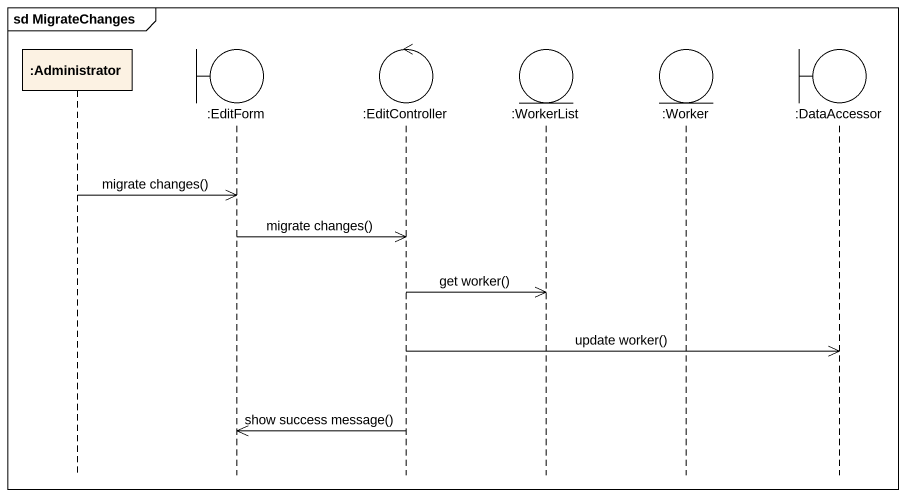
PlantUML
@startuml
mainframe sd MigrateChanges
hide footbox
participant ":Administrator" as Administrator
boundary ":EditForm" as EditForm
control ":EditController" as EditController
entity ":WorkerList" as WorkerList
entity ":Worker" as Worker
boundary ":DataAccessor" as DataAccessor

Administrator ->> EditForm : migrate changes()
EditForm ->> EditController : migrate changes()
EditController ->> WorkerList : get worker()
EditController ->> DataAccessor : update worker()
EditController ->> EditForm : show success message()
@enduml
